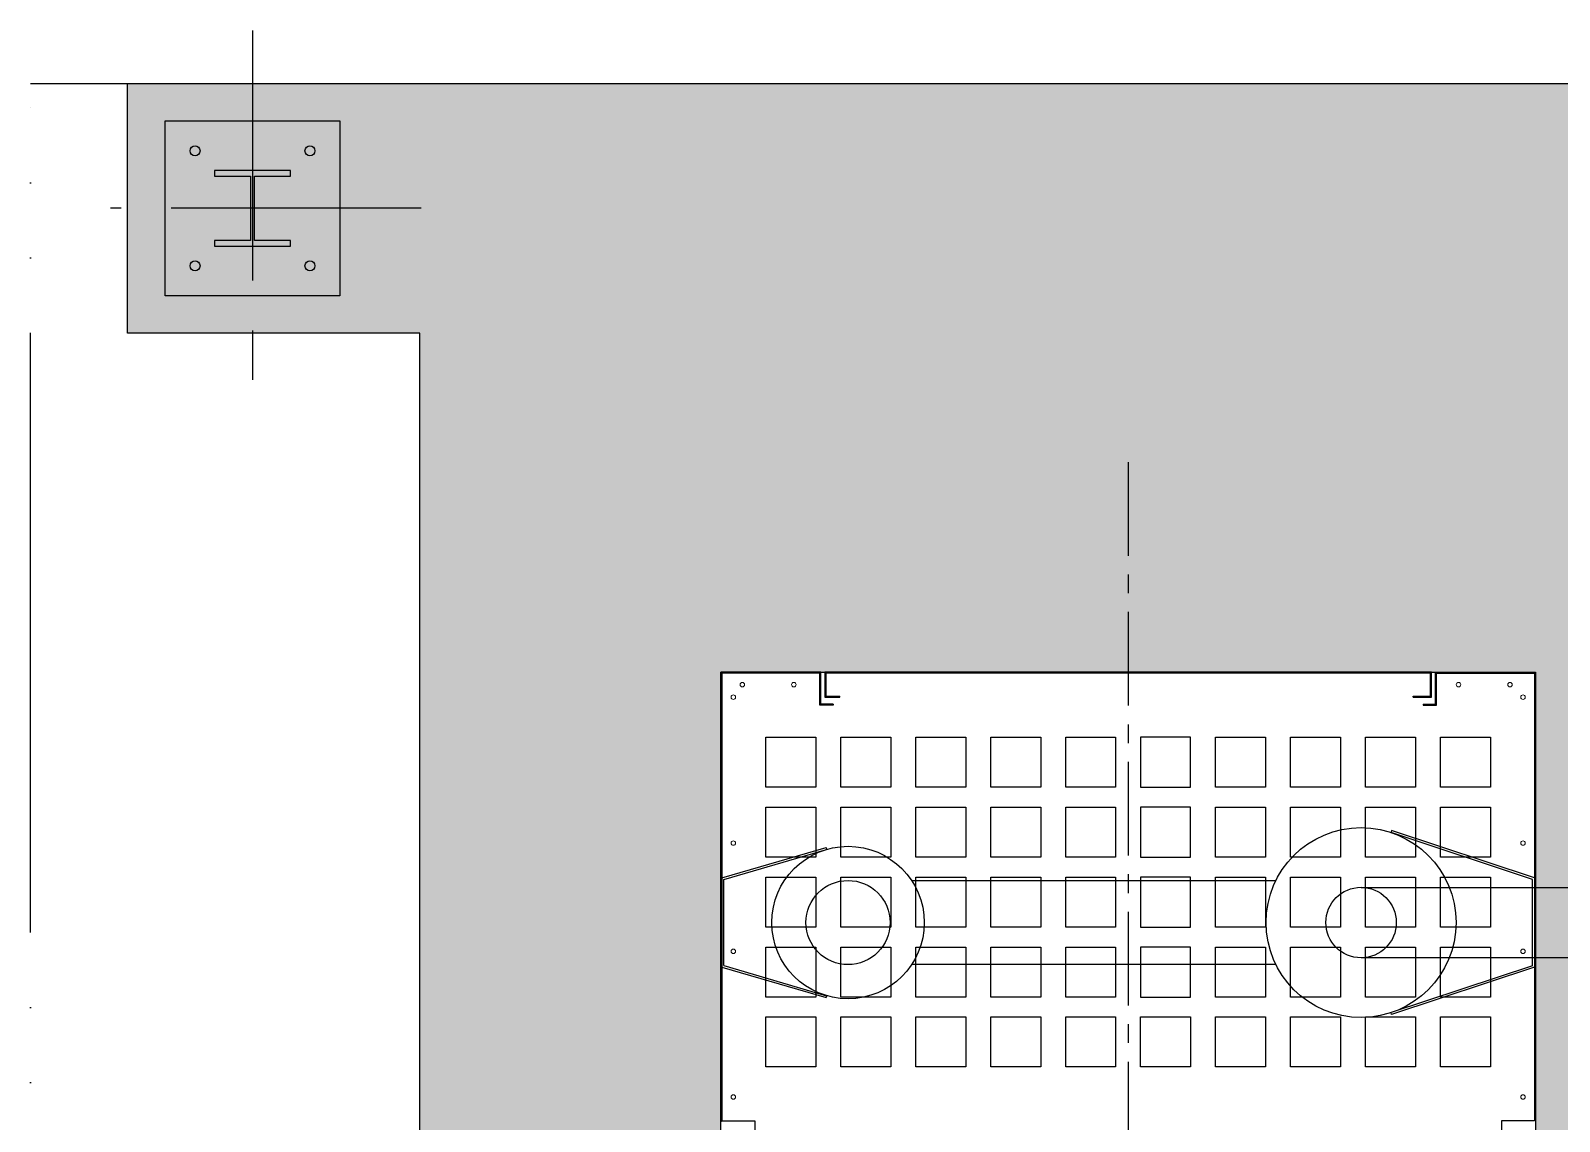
# Model space of a CAD drawing. Header units: metres. Extents: x 27859 to 32645, y 1492 to 8791.
# Drawn here: x 27859 to 30918, y 6608 to 8791 of the extents above; entities that cross this region are included whole.
import ezdxf

# ---------------------------------------------------------------- set-up
doc = ezdxf.new("R2010")
doc.units = ezdxf.units.M
for name, pattern in [('ACAD_ISO03W100', [30, 12, -18]), ('ACAD_ISO06W100', [36, 24, -3, 0, -3, 0, -3, 0, -3]), ('CENTER', [2, 1.25, -0.25, 0.25, -0.25])]:
    doc.linetypes.add(name, pattern=pattern)
doc.layers.add('C-CIVIL COM', color=7, linetype='Continuous')
doc.layers.add('E-EQPT', color=190, linetype='Continuous')
doc.layers.add('E-HAT', color=253, linetype='CENTER', lineweight=15)

# ---------------------------------------------------------------- blocks, each defined once
blk = doc.blocks.new('FDN')
blk.add_lwpolyline([(6215646, -816300.3), (6215996, -816300.3), (6215996, -816650.3), (6215646, -816650.3)], close=True)
for centre in [(6215706, -816360.3), (6215936, -816360.3), (6215706, -816590.3), (6215936, -816590.3)]:
    blk.add_circle(centre, 10)
blk = doc.blocks.new('EDG')
at = {"color": 6, "linetype": 'CENTER', "ltscale": 150}
blk.add_line((815, -420.5, 1), (815, 5130.3, 1), dxfattribs=at)
at = {"color": 0}
for p, q in [((68, 898, 1), (68, 925, 1)), ((1562, 898, 1), (1562, 925, 1)), ((0, 0, 1), (0, 900, 1)), ((2, 2, 1), (2, 898, 1)), ((2, 898, 1), (68, 898, 1)), ((1628, 898, 1), (1562, 898, 1)), ((1628, 2, 1), (1628, 898, 1)), ((1630, 0, 1), (1630, 900, 1)), ((2, 590.2, 1), (287.9, 685.1, 1)), ((6, 587.3, 1), (289.1, 681.3, 1)), ((287.9, 685.1, 1), (289.1, 681.3, 1)), ((1418.3, 647.4, 1), (1419.4, 651.2, 1)), ((1624, 587.2, 1), (1418.3, 647.4, 1)), ((1628, 590.2, 1), (1419.4, 651.2, 1)), ((6, 587.3, 1), (6, 414.7, 1)), ((519.3, 585.2, 1), (1248.3, 585.2, 1)), ((1624, 587.2, 1), (1624, 414.8, 1)), ((2, 411.8, 1), (287.9, 316.9, 1)), ((6, 414.7, 1), (289.1, 320.7, 1)), ((1248.3, 416.9, 1), (519.3, 416.9, 1)), ((1624, 414.8, 1), (1418.3, 354.6, 1)), ((1628, 411.8, 1), (1419.4, 350.8, 1)), ((1419.4, 350.8, 1), (1418.3, 354.6, 1)), ((287.9, 316.9, 1), (289.1, 320.7, 1)), ((225, 66, 1), (198, 66, 1)), ((198, 66, 1), (198, 2, 1)), ((225, 64, 1), (200, 64, 1)), ((200, 64, 1), (200, 0, 1)), ((225, 64, 1), (225, 66, 1)), ((1405, 66, 1), (1432, 66, 1)), ((1405, 64, 1), (1405, 66, 1)), ((1405, 64, 1), (1430, 64, 1)), ((1430, 64, 1), (1430, 0, 1)), ((1432, 66, 1), (1432, 2, 1)), ((245, 49.9, 1), (208, 49.9, 1)), ((208, 49.9, 1), (208, 0, 1)), ((245, 47.9, 1), (210, 47.9, 1)), ((210, 47.9, 1), (210, 2, 1)), ((245, 49.9, 1), (245, 47.9, 1)), ((1422, 49.9, 1), (1392, 49.9, 1)), ((1392, 49.9, 1), (1392, 47.9, 1)), ((1420, 47.9, 1), (1392, 47.9, 1)), ((1420, 2, 1), (1420, 47.9, 1)), ((1422, 0, 1), (1422, 49.9, 1)), ((200, 0, 1), (0, 0, 1)), ((198, 2, 1), (2, 2, 1)), ((208, 0, 1), (1422, 0, 1)), ((210, 2, 1), (1420, 2, 1)), ((1430, 0, 1), (1630, 0, 1)), ((1432, 2, 1), (1628, 2, 1))]:
    blk.add_line(p, q, dxfattribs=at)
at = {"elevation": 1}
blk.add_lwpolyline([(1630, 4750), (1630, 0), (0, 0), (0, 4750)], close=True, dxfattribs=at)
at = {"color": 8, "lineweight": 5, "elevation": 1}
blk.add_lwpolyline([(0, 4750), (1630, 4750), (1630, 0), (0, 0)], close=True, dxfattribs=at)
at = {"color": 0, "linetype": 'ByBlock', "elevation": 1}
for points in [[(90, 690), (90, 790), (190, 790), (190, 690)], [(240, 690), (240, 790), (340, 790), (340, 690)], [(390, 690), (390, 790), (490, 790), (490, 690)], [(540, 690), (540, 790), (640, 790), (640, 690)], [(690, 690), (690, 790), (790, 790), (790, 690)], [(840, 690), (840, 790), (940, 790), (940, 690)], [(990, 690), (990, 790), (1090, 790), (1090, 690)], [(1140, 690), (1140, 790), (1240, 790), (1240, 690)], [(1290, 690), (1290, 790), (1390, 790), (1390, 690)], [(1440, 690), (1440, 790), (1540, 790), (1540, 690)], [(90, 550), (90, 650), (190, 650), (190, 550)], [(240, 550), (240, 650), (340, 650), (340, 550)], [(390, 550), (390, 650), (490, 650), (490, 550)], [(540, 550), (540, 650), (640, 650), (640, 550)], [(790, 550), (790, 650), (690, 650), (690, 550)], [(840, 550), (840, 650), (940, 650), (940, 550)], [(990, 550), (990, 650), (1090, 650), (1090, 550)], [(1140, 550), (1140, 650), (1240, 650), (1240, 550)], [(1290, 550), (1290, 650), (1390, 650), (1390, 550)], [(1440, 550), (1440, 650), (1540, 650), (1540, 550)], [(90, 410), (90, 510), (190, 510), (190, 410)], [(240, 410), (240, 510), (340, 510), (340, 410)], [(390, 410), (390, 510), (490, 510), (490, 410)], [(540, 410), (540, 510), (640, 510), (640, 410)], [(790, 410), (790, 510), (690, 510), (690, 410)], [(840, 410), (840, 510), (940, 510), (940, 410)], [(990, 410), (990, 510), (1090, 510), (1090, 410)], [(1140, 410), (1140, 510), (1240, 510), (1240, 410)], [(1290, 410), (1290, 510), (1390, 510), (1390, 410)], [(1440, 410), (1440, 510), (1540, 510), (1540, 410)], [(90, 270), (90, 370), (190, 370), (190, 270)], [(240, 270), (240, 370), (340, 370), (340, 270)], [(390, 270), (390, 370), (490, 370), (490, 270)], [(540, 270), (540, 370), (640, 370), (640, 270)], [(790, 270), (790, 370), (690, 370), (690, 270)], [(840, 270), (840, 370), (940, 370), (940, 270)], [(990, 270), (990, 370), (1090, 370), (1090, 270)], [(1140, 270), (1140, 370), (1240, 370), (1240, 270)], [(1290, 270), (1290, 370), (1390, 370), (1390, 270)], [(1440, 270), (1440, 370), (1540, 370), (1540, 270)], [(90, 130), (90, 230), (190, 230), (190, 130)], [(240, 130), (240, 230), (340, 230), (340, 130)], [(390, 130), (390, 230), (490, 230), (490, 130)], [(540, 130), (540, 230), (640, 230), (640, 130)], [(790, 130), (790, 230), (690, 230), (690, 130)], [(840, 130), (840, 230), (940, 230), (940, 130)], [(990, 130), (990, 230), (1090, 230), (1090, 130)], [(1140, 130), (1140, 230), (1240, 230), (1240, 130)], [(1290, 130), (1290, 230), (1390, 230), (1390, 130)], [(1440, 130), (1440, 230), (1540, 230), (1540, 130)]]:
    blk.add_lwpolyline(points, close=True, dxfattribs=at)
at = {"elevation": 1}
for points in [[(349, 571), (-1630.8, 571)], [(349, 431), (-1630.8, 431)]]:
    blk.add_lwpolyline(points, dxfattribs=at)
at = {"color": 0, "linetype": 'ACAD_ISO03W100', "elevation": 1}
blk.add_lwpolyline([(1419.6, 355), (1419.5, 355)], dxfattribs=at)
at = {"color": 0, "lineweight": 0}
for centre in [(25, 850, 1), (1605, 850, 1), (25, 558.5, 1), (1605, 558.5, 1), (25, 342, 1), (1605, 342, 1), (25, 50, 1), (1605, 50, 1), (50.9, 25, 1), (153.9, 25, 1), (1483.9, 25, 1), (1586.9, 25, 1)]:
    blk.add_circle(centre, 4.5, dxfattribs=at)
at = {"color": 0}
for centre, radius in [((349, 501, 1), 190), ((1375.5, 501, 1), 152.5), ((1375.5, 501, 1), 84.2), ((349, 501, 1), 70.5)]:
    blk.add_circle(centre, radius, dxfattribs=at)

msp = doc.modelspace()

# ---------------------------------------------------------------- hatches: boundary and pattern name
at = {"layer": 'E-HAT', "linetype": 'Continuous'}
h = msp.add_hatch(dxfattribs=at)
h.set_pattern_fill('AR-CONC', color=8, scale=40, angle=90)
h.set_pattern_definition([(140, (30868.3, 2757.35), (25.101, 286.904), [30, -330]), (85, (30868.3, 2757.35), (-300.877, -55.5), [24, -264]), (190.4514, (30870.4, 2781.26), (-275.776, 231.404), [25.496, -280.457]), (136.184, (30788.3, 2757.35), (66.208, 426.897), [45, -495]), (186.636, (30793.8, 2792.93), (-389.647, 373.865), [38.244, -420.686]), (81.184, (30788.3, 2757.35), (-389.647, 373.865), [36, -396]), (111, (30808.3, 2797.35), (161.0476, 238.763), [30, -330]), (56, (30808.3, 2797.35), (-290.06, 97.326), [24, -264]), (161.4514, (30821.72, 2817.25), (-129.012, 336.089), [25.496, -280.457]), (127.5, (30868.3, 2757.35), (-133.1575, 4.864), [0, -260.8, 0, -268, 0, -265]), (97.5, (30868.3, 2757.35), (-157.7647, 105.2278), [0, -152.8, 0, -254.8, 0, -101]), (57.5, (30868.3, 2668.15), (9.022, 213.529), [0, -100, 0, -312, 0, -414]), (47.5, (30868.3, 2628.15), (-40.042, 233.2745), [0, -130, 0, -207.2, 0, -294])])
h.paths.add_polyline_path([(32053.3, 1585.4), (28053.3, 1585.4), (28053.3, 2085.4), (28638.3, 2085.4), (28638.3, 8185.4), (28053.3, 8185.4), (28053.3, 8685.4), (32053.3, 8685.4), (32053.3, 8185.4), (31468.3, 8185.4), (31468.3, 2085.4), (32053.3, 2085.4)])

# ---------------------------------------------------------------- linework, layer by layer
at = {"color": 8, "linetype": 'CENTER', "ltscale": 400, "elevation": -732205.3}
for points in [[(28303.3, 8791.1), (28303.3, 8092)], [(28640.6, 8435.4), (28019.2, 8435.4)]]:
    msp.add_lwpolyline(points, dxfattribs=at)
at = {"elevation": -732205.3}
for points in [[(28638.3, 8185.4), (28053.3, 8185.4), (28053.3, 8685.4), (32053.3, 8685.4), (32053.3, 8185.4), (31468.3, 8185.4)], [(28638.3, 2085.4), (28638.3, 8185.4)]]:
    msp.add_lwpolyline(points, dxfattribs=at)
at = {"color": 8, "elevation": -732205.3}
msp.add_lwpolyline([(28307.3, 8499.5), (28379.3, 8499.5), (28379.3, 8511.4), (28227.3, 8511.4), (28227.3, 8499.5), (28299.3, 8499.5), (28299.3, 8371.3), (28227.3, 8371.3), (28227.3, 8359.4), (28379.3, 8359.4), (28379.3, 8371.3), (28307.3, 8371.3)], close=True, dxfattribs=at)

# ---------------------------------------------------------------- block references
at = {"rotation": 270}
msp.add_blockref('FDN', (844778.6, 6224256.4, -732205.3), dxfattribs=at)

# ---------------------------------------------------------------- next in the draw order: wipeouts: each hides what was drawn before it
msp.add_wipeout([(30870.3, 2757.4), (29240.3, 2757.4), (29240.3, 7507.3), (30870.3, 7507.3)]).translate(0, 0, -732205.3).dxf.layer = 'E-EQPT'

# ---------------------------------------------------------------- next in the draw order: linework, layer by layer
at = {"color": 254, "linetype": 'ACAD_ISO06W100', "ltscale": 50, "true_color": 0xddb3d4, "elevation": -732205.3}
msp.add_lwpolyline([(32253.3, 1585.4), (27859.3, 1585.4), (27859.3, 8685.4), (32253.3, 8685.4)], close=True, dxfattribs=at)
at = {"layer": 'C-CIVIL COM', "color": 7, "lineweight": 5, "elevation": -732205.3}
msp.add_lwpolyline([(32053.3, 1585.4), (28053.3, 1585.4), (28053.3, 2085.4), (28638.3, 2085.4), (28638.3, 8185.4), (28053.3, 8185.4), (28053.3, 8685.4), (32053.3, 8685.4), (32053.3, 8185.4), (31468.3, 8185.4), (31468.3, 2085.4), (32053.3, 2085.4), (32053.3, 1585.4)], dxfattribs=at)
at = {"layer": 'E-EQPT', "elevation": -732205.3}
msp.add_lwpolyline([(30870.3, 2757.4), (29240.3, 2757.4), (29240.3, 7507.3), (30870.3, 7507.3)], close=True, dxfattribs=at)

# ---------------------------------------------------------------- next in the draw order: block references
at = {"layer": 'E-EQPT', "rotation": 180}
msp.add_blockref('EDG', (30870.3, 7507.3, -732206.3), dxfattribs=at)

doc.saveas('drawing.dxf')
